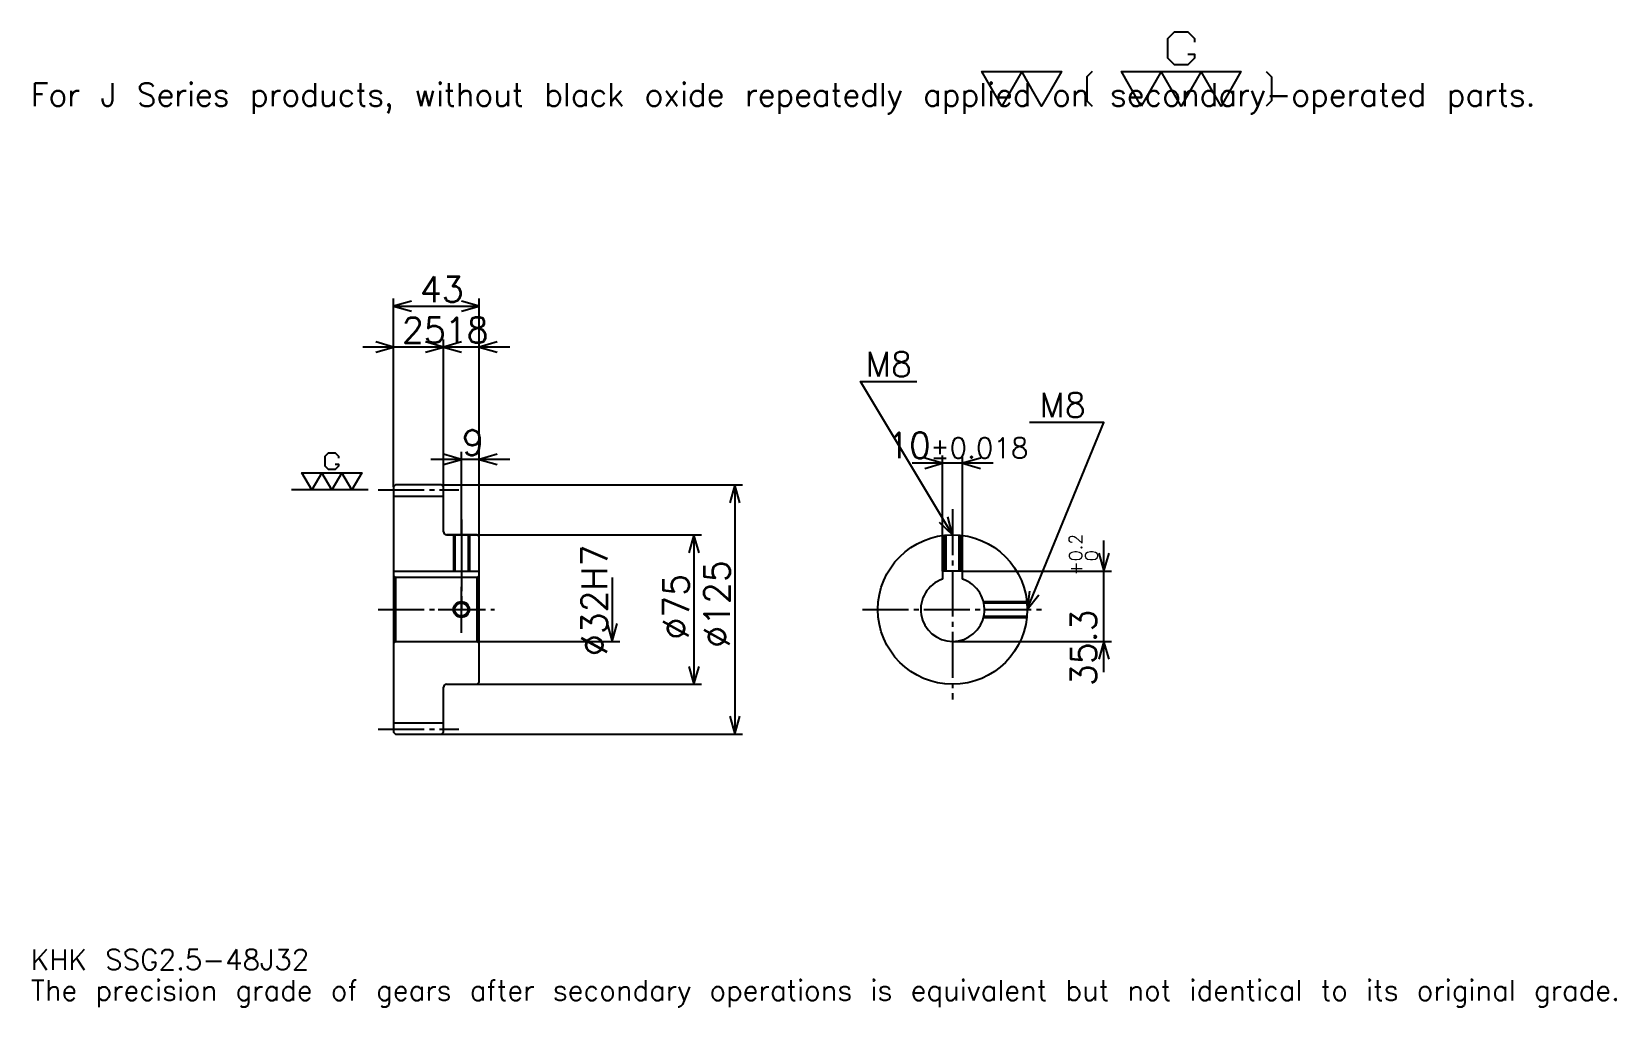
# Model space of a CAD drawing. Extents: x 26 to 822, y 9 to 499.
import ezdxf

# ---------------------------------------------------------------- set-up
doc = ezdxf.new("R2010")
doc.units = 0
doc.linetypes.add('DASHDOT', pattern=[30.782608, 23.086957, -2.565217, 2.565217, -2.565217])
doc.layers.get('0').update_dxf_attribs({"linetype": 'CONTINUOUS'})
doc.layers.add('DASHDOT', color=6, linetype='DASHDOT')
doc.styles.add('KANJI', font='TXT', dxfattribs={"bigfont": 'BIGFONT'})

msp = doc.modelspace()

# ---------------------------------------------------------------- linework, layer by layer
at = {"color": 5}
for p, q in [((207.782593, 271.565216), (207.782593, 365.195648)), ((207.782593, 361.347839), (250.782593, 361.347839)), ((250.782593, 271.565216), (250.782593, 365.195648)), ((232.782593, 271.565216), (232.782593, 344.673889)), ((248.173889, 340.82608), (192.391296, 340.82608)), ((266.173889, 340.82608), (217.391296, 340.82608)), ((241.782593, 271.565216), (241.782593, 288.239136)), ((266.173889, 284.391296), (226.391296, 284.391296)), ((508.760834, 282.478271), (467.978241, 282.478271)), ((483.369537, 228.365219), (483.369537, 286.32608)), ((493.369537, 228.365219), (493.369537, 286.32608)), ((207.782593, 270.565216), (207.782593, 271.565216)), ((231.782593, 271.565216), (250.782593, 271.565216)), ((232.782593, 270.565216), (232.782593, 271.565216)), ((241.782593, 246.565216), (241.782593, 271.565216)), ((241.782593, 246.565216), (241.782593, 271.565216)), ((250.782593, 271.565216), (382.891296, 271.565216)), ((250.782593, 245.565216), (250.782593, 271.565216)), ((379.043457, 271.565216), (379.043457, 146.565216)), ((234.282593, 246.565216), (250.782593, 246.565216)), ((250.782593, 246.565216), (362.369568, 246.565216)), ((358.521729, 246.565216), (358.521729, 171.565216)), ((564.347778, 177.67392), (564.347778, 243.756516)), ((317.478241, 225.065216), (317.478241, 193.065216)), ((493.369537, 228.365219), (568.195618, 228.365219)), ((250.782593, 193.065216), (321.32608, 193.065216)), ((488.369537, 193.065216), (568.195618, 193.065216)), ((234.282593, 171.565216), (250.782593, 171.565216)), ((250.782593, 171.565216), (362.369568, 171.565216)), ((231.782593, 146.565216), (250.782593, 146.565216)), ((250.782593, 146.565216), (382.891296, 146.565216))]:
    msp.add_line(p, q, dxfattribs=at)
at = {"color": 7}
msp.add_line((194.956512, 269.065216), (156.478241, 269.065216), dxfattribs=at)
at = {"color": 4}
for p, q in [((207.782593, 265.940216), (232.782593, 265.940216)), ((207.782593, 228.365219), (250.782593, 228.365219)), ((208.782593, 225.065216), (208.782593, 193.065216)), ((249.782593, 225.065216), (250.782593, 226.065216)), ((249.782593, 193.065216), (250.782593, 192.065216)), ((207.782593, 152.190216), (232.782593, 152.190216))]:
    msp.add_line(p, q, dxfattribs=at)
at = {"color": 7}
for points in [[(606.417358, 487.750427), (609.752136, 487.750427), (609.752136, 485.749573), (606.417358, 482.414795), (599.747803, 482.414795), (596.413025, 485.749573), (596.413025, 495.753906), (599.747803, 499.088715), (606.417358, 499.088715), (609.752136, 495.753906), (609.752136, 493.753052)], [(513.043457, 461.739136), (503.039124, 479.080017), (543.056519, 479.080017), (533.052124, 461.739136), (523.047791, 479.080017), (513.043457, 461.739136)], [(558.396484, 479.080017), (555.728699, 476.41217), (555.728699, 464.406952), (558.396484, 461.739136)], [(583.073914, 461.739136), (573.069519, 479.080017), (633.095642, 479.080017), (623.091309, 461.739136), (613.086914, 479.080017), (603.082581, 461.739136), (593.078247, 479.080017), (583.073914, 461.739136)], [(645.767822, 479.080017), (648.435669, 476.41217), (648.435669, 464.406952), (645.767822, 461.739136)], [(178.410858, 282.070862), (180.078247, 282.070862), (180.078247, 281.070435), (178.410858, 279.403046), (175.076065, 279.403046), (173.408676, 281.070435), (173.408676, 286.072601), (175.076065, 287.73999), (178.410858, 287.73999), (180.078247, 286.072601), (180.078247, 285.072174)], [(166.739105, 269.065216), (161.736938, 277.735657), (191.749985, 277.735657), (186.747803, 269.065216), (181.745636, 277.735657), (176.743469, 269.065216), (171.741287, 277.735657), (166.739105, 269.065216)]]:
    msp.add_lwpolyline(points, dxfattribs=at)
at = {"color": 5}
for points in [[(216.760849, 363.913025), (207.782593, 361.347839), (216.760849, 358.782593)], [(241.804337, 358.782593), (250.782593, 361.347839), (241.804337, 363.913025)], [(198.804337, 338.260864), (207.782593, 340.82608), (198.804337, 343.391296)], [(223.804337, 338.260864), (232.782593, 340.82608), (223.804337, 343.391296)], [(241.760849, 343.391296), (232.782593, 340.82608), (241.760849, 338.260864)], [(259.760864, 343.391296), (250.782593, 340.82608), (259.760864, 338.260864)], [(488.369537, 246.565216), (442.195618, 323.521729), (470.413025, 323.521729)], [(525.869507, 209.065216), (564.347778, 303), (526.89563, 303)], [(232.804337, 281.82608), (241.782593, 284.391296), (232.804337, 286.956512)], [(259.760864, 286.956512), (250.782593, 284.391296), (259.760864, 281.82608)], [(474.391266, 279.913025), (483.369537, 282.478271), (474.391266, 285.043457)], [(502.347809, 285.043457), (493.369537, 282.478271), (502.347809, 279.913025)], [(381.608673, 262.586945), (379.043457, 271.565216), (376.478241, 262.586945)], [(481.550598, 252.944214), (488.369537, 246.565216), (485.949921, 255.583801)], [(361.086945, 237.58696), (358.521729, 246.565216), (355.956512, 237.58696)], [(561.782593, 237.343475), (564.347778, 228.365219), (566.912964, 237.343475)], [(526.899048, 218.345825), (525.869507, 209.065216), (531.646606, 216.401093)], [(314.913025, 202.043472), (317.478241, 193.065216), (320.043457, 202.043472)], [(566.912964, 184.08696), (564.347778, 193.065216), (561.782593, 184.08696)], [(355.956512, 180.543472), (358.521729, 171.565216), (361.086945, 180.543472)], [(376.478241, 155.543472), (379.043457, 146.565216), (381.608673, 155.543472)]]:
    msp.add_lwpolyline(points, dxfattribs=at)
at = {"color": 4}
for points in [[(232.782593, 248.065216), (232.782593, 270.565216), (231.782593, 271.565216), (208.782593, 271.565216), (207.782593, 270.565216), (207.782593, 192.065216)], [(234.282593, 171.565216), (249.782593, 171.565216), (250.782593, 172.565216), (250.782593, 245.565216), (249.782593, 246.565216), (234.282593, 246.565216)], [(237.782593, 246.565216), (237.782593, 228.365219)], [(238.457596, 246.565216), (238.457596, 228.365219)], [(245.10759, 246.565216), (245.10759, 228.365219)], [(245.782593, 246.565216), (245.782593, 228.365219)], [(484.369537, 228.365219), (484.369537, 246.351273)], [(485.044525, 228.365219), (485.044525, 246.417511)], [(491.69455, 228.365219), (491.69455, 246.417511)], [(492.369537, 228.365219), (492.369537, 246.351273)], [(207.782593, 192.065216), (208.782593, 193.065216), (249.782593, 193.065216), (249.782593, 225.065216), (208.782593, 225.065216), (207.782593, 226.065216)], [(493.369537, 224.263901), (493.369537, 228.365219), (483.369537, 228.365219), (483.369537, 224.263901)], [(503.861481, 213.065216), (525.655579, 213.065216)], [(504.020233, 212.390213), (525.721802, 212.390213)], [(503.861481, 205.065216), (525.655579, 205.065216)], [(504.020233, 205.740219), (525.721802, 205.740219)], [(207.782593, 192.065216), (207.782593, 147.565216), (208.782593, 146.565216), (231.782593, 146.565216), (232.782593, 147.565216), (232.782593, 170.065216)]]:
    msp.add_lwpolyline(points, dxfattribs=at)
for centre, radius in [((488.369537, 209.065216), 37.5), ((241.782593, 209.065216), 3.325)]:
    msp.add_circle(centre, radius, dxfattribs=at)
at = {"color": 7}
msp.add_circle((241.782593, 209.065216), 4, dxfattribs=at)
at = {"color": 4}
for centre, radius, start, end in [((234.282593, 248.065216), 1.5, 180, 270), ((488.369537, 209.065216), 16, 108.209957329, 71.790042671), ((234.282593, 170.065216), 1.5, 90, 180)]:
    msp.add_arc(centre, radius, start, end, dxfattribs=at)
at = {"layer": 'DASHDOT', "color": 7}
for p, q in [((200.086945, 269.065216), (240.478241, 269.065216)), ((488.369537, 259.391296), (488.369537, 163.869568)), ((241.782593, 246.565216), (241.782593, 209.065216)), ((200.086945, 209.065216), (258.478241, 209.065216)), ((443.173889, 209.065216), (533.565186, 209.065216)), ((200.086945, 149.065216), (240.478241, 149.065216))]:
    msp.add_line(p, q, dxfattribs=at)
for points in [[(241.782593, 254.260864), (241.782593, 220.669556)], [(241.782593, 197.369568), (241.782593, 220.760864)], [(230.086945, 209.065216), (253.478241, 209.065216)]]:
    msp.add_lwpolyline(points, dxfattribs=at)

# ---------------------------------------------------------------- texts
at = {"color": 7, "style": 'KANJI'}
for s, height, p in [('For J Series products, without black oxide repeatedly applied on secondary-operated parts.', 11.543478, (25.652174, 461.739136)), ('43', 12.826087, (220.945633, 363.399994)), ('25', 12.826087, (211.945633, 342.878235)), ('18', 12.826087, (233.445633, 342.878235)), ('M8', 12.313044, (444.760864, 326.086945)), ('M8', 12.313044, (532.026062, 305.565216)), ('9', 12.826087, (242.114105, 286.443481)), ('10', 12.826087, (455.480896, 285.043457)), ('%%p0.018', 10.26087, (477.155426, 285.043457)), ('KHK SSG2.5-48J32', 10.26087, (25.652174, 28.217392)), ('The precision grade of gears after secondary operations is equivalent but not identical to its original grade.', 10.26087, (25.652174, 12.826087))]:
    msp.add_text(s, height=height, dxfattribs=at).set_placement(p)
for s, height, p in [('%%c32H7', 12.826087, (314.913025, 185.657608)), ('0.2', 6.413043, (553.317383, 233.312439)), ('%%c125', 12.826087, (376.478241, 189.82608)), ('+', 6.413043, (553.317383, 226.129822)), ('0', 6.413043, (561.269531, 233.312439)), ('%%c75', 12.826087, (355.956512, 193.994568)), ('35.3', 12.826087, (560.499939, 170.613449))]:
    msp.add_text(s, height=height, rotation=90, dxfattribs=at).set_placement(p)

doc.saveas('drawing.dxf')
